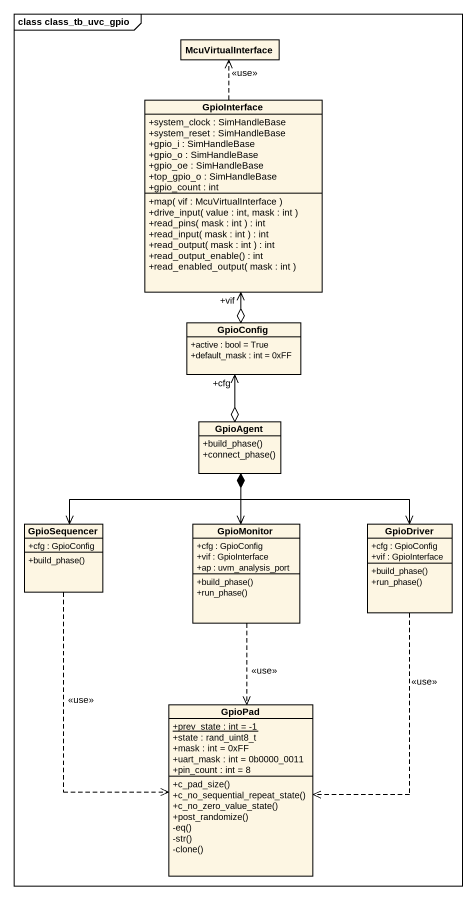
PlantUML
@startuml
mainframe class class_tb_uvc_gpio
hide circle
hide empty members
skinparam classAttributeIconSize 0
class McuVirtualInterface
class GpioInterface {
  +system_clock : SimHandleBase
  +system_reset : SimHandleBase
  +gpio_i : SimHandleBase
  +gpio_o : SimHandleBase
  +gpio_oe : SimHandleBase
  +top_gpio_o : SimHandleBase
  +gpio_count : int
  +map( vif : McuVirtualInterface )
  +drive_input( value : int, mask : int )
  +read_pins( mask : int ) : int
  +read_input( mask : int ) : int
  +read_output( mask : int ) : int
  +read_output_enable() : int
  +read_enabled_output( mask : int )
}
class GpioConfig {
  +active : bool = True
  +default_mask : int = 0xFF
}
class GpioAgent {
  +build_phase()
  +connect_phase()
}
class GpioSequencer {
  +cfg : GpioConfig
  +build_phase()
}
class GpioMonitor {
  +cfg : GpioConfig
  +vif : GpioInterface
  +ap : uvm_analysis_port
  +build_phase()
  +run_phase()
}
class GpioDriver {
  +cfg : GpioConfig
  +vif : GpioInterface
  +build_phase()
  +run_phase()
}
class GpioPad {
  {static} +prev_state : int = -1
  +state : rand_uint8_t
  +mask : int = 0xFF
  +uart_mask : int = 0b0000_0011
  +pin_count : int = 8
  +c_pad_size()
  +c_no_sequential_repeat_state()
  +c_no_zero_value_state()
  +post_randomize()
  -eq()
  -str()
  -clone()
}
GpioInterface .up.> McuVirtualInterface : <<use>>
GpioConfig o-up-> "+vif" GpioInterface
GpioAgent o-up-> "+cfg" GpioConfig
GpioAgent *--> GpioSequencer
GpioAgent *--> GpioMonitor
GpioAgent *--> GpioDriver
GpioSequencer ..> GpioPad : <<use>>
GpioMonitor ..> GpioPad : <<use>>
GpioDriver ..> GpioPad : <<use>>
@enduml
